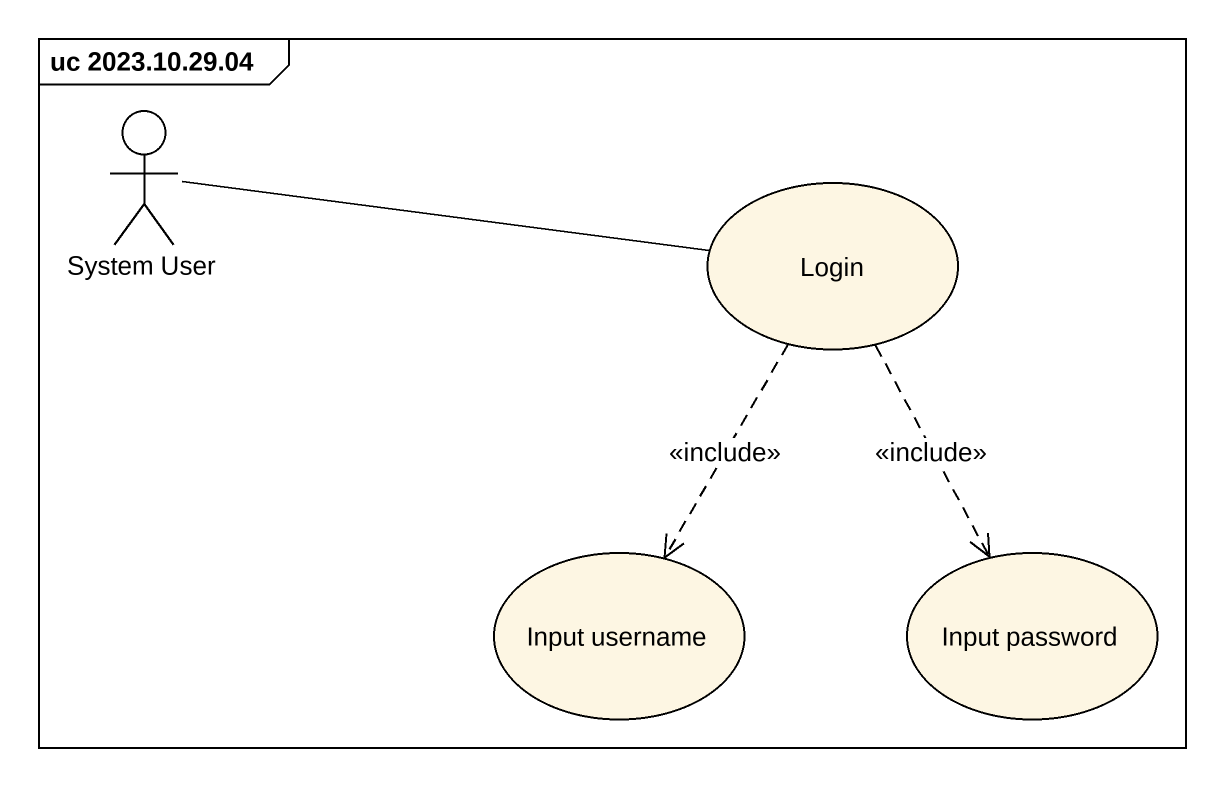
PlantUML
@startuml
mainframe uc 2023.10.29.04
actor "System User" as System_User
usecase Login
usecase "Input username" as Input_username
usecase "Input password" as Input_password
System_User -right- Login
Login ..> Input_username : <<include>>
Login ..> Input_password : <<include>>
@enduml
